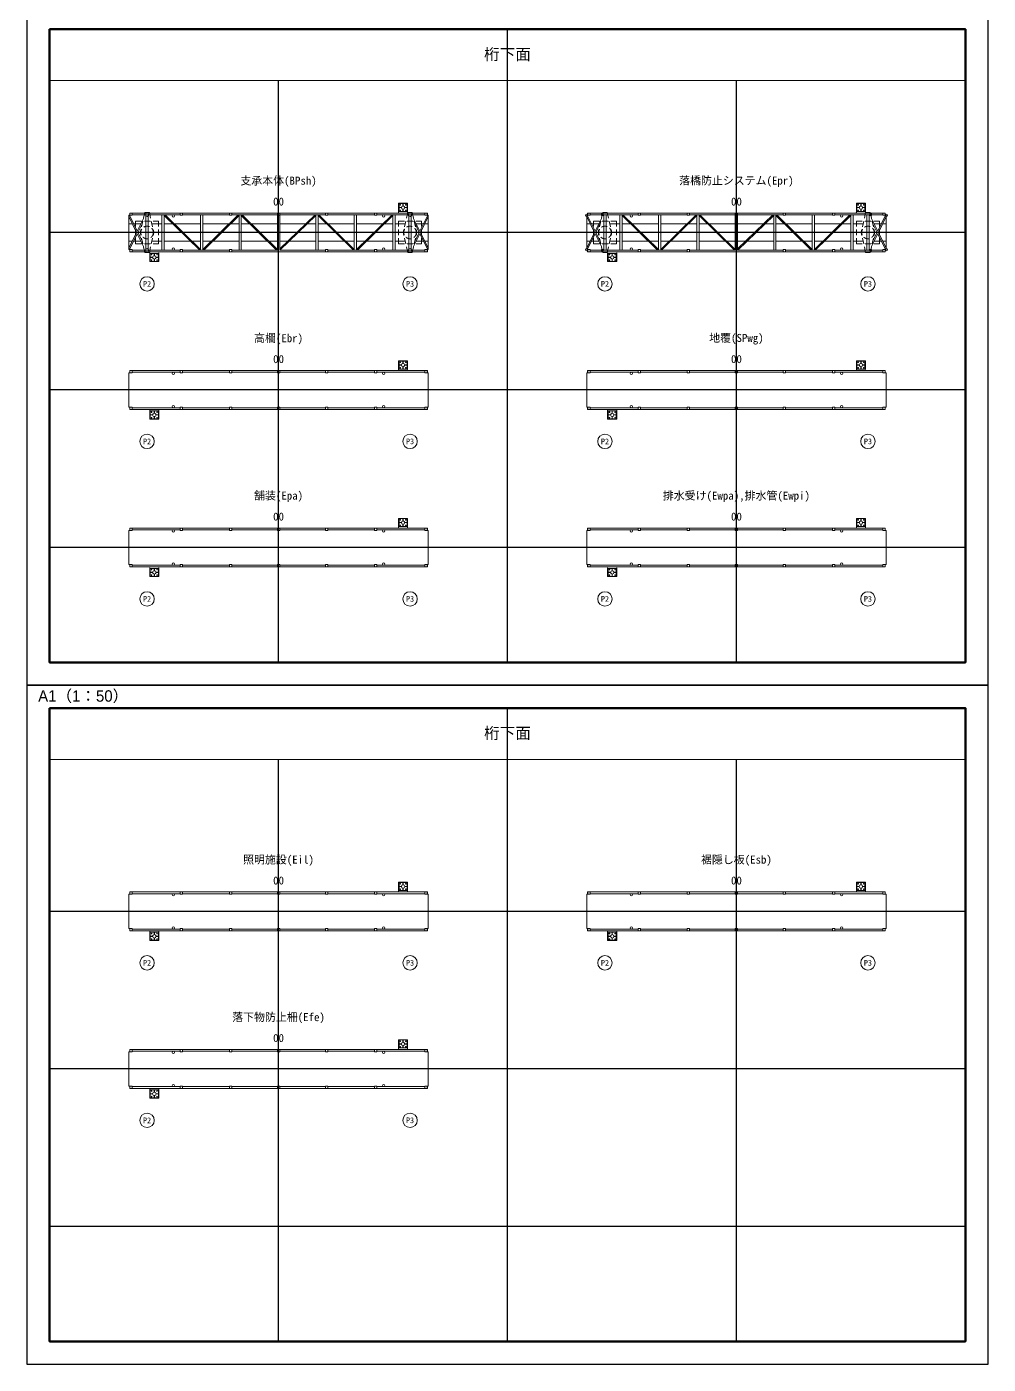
# Model space of a CAD drawing. Header units: millimetres. Extents: x 1420435 to 1630685, y -90750 to 107450.
# Drawn here: x 1504535 to 1546585, y 18350 to 76858 of the extents above; entities that cross this region are included whole.
import ezdxf
from ezdxf.enums import TextEntityAlignment as Align

# ---------------------------------------------------------------- set-up
doc = ezdxf.new("R2010")
doc.units = ezdxf.units.MM
doc.linetypes.add('DASHED', pattern=[19.05, 12.7, -6.35])
doc.layers.get('Defpoints').update_dxf_attribs({"color": 4})
for name, color, linetype, lineweight in [('D-MTR-FRAM', 7, 'Continuous', 13), ('D-STR', 1, 'Continuous', 13), ('D-STR-HTXT', 7, 'Continuous', 13), ('D-STR-TXT', 7, 'Continuous', 13), ('D-TTL', 2, 'Continuous', 140)]:
    doc.layers.add(name, color=color, linetype=linetype, lineweight=lineweight)
doc.styles.add('MS ゴシック', font='MS Gothic.ttf')
doc.styles.add('MSゴシック', font='MS Gothic.ttf')

msp = doc.modelspace()

# ---------------------------------------------------------------- linework, layer by layer
at = {"layer": 'D-MTR-FRAM'}
for points in [[(1505535, 74508), (1505535, 49050), (1545585, 49050), (1545585, 74508)], [(1505535, 44808), (1505535, 19350), (1545585, 19350), (1545585, 44808)]]:
    msp.add_lwpolyline(points, close=True, dxfattribs=at)
at = {"layer": 'D-STR', "color": 0}
for p, q in [((1521193, 69134), (1520793, 69134)), ((1520793, 69134), (1520793, 68780)), ((1520989, 69024), (1520989, 69114)), ((1520998, 69024), (1520998, 69114)), ((1521193, 69134), (1521193, 68780)), ((1541218, 69134), (1540818, 69134)), ((1540818, 69134), (1540818, 68780)), ((1541014, 69024), (1541014, 69114)), ((1541023, 69024), (1541023, 69114)), ((1541218, 69134), (1541218, 68780)), ((1508998, 68609), (1508998, 67109)), ((1509038, 68609), (1508998, 68609)), ((1508998, 68552), (1509339, 67859)), ((1509026, 68609), (1509367, 67916)), ((1522058, 68709), (1509038, 68709)), ((1509038, 68609), (1509038, 68709)), ((1511248, 68634), (1509148, 68634)), ((1509640, 68470), (1509367, 67916)), ((1509698, 68729), (1509898, 68729)), ((1509698, 68729), (1509698, 68729)), ((1509748, 67084), (1509748, 68634)), ((1509848, 67084), (1509848, 68634)), ((1510448, 68629), (1510448, 68244)), ((1511248, 68634), (1510498, 68634)), ((1510548, 68629), (1510548, 68244)), ((1512102, 67084), (1510548, 68599)), ((1512138, 67119), (1510584, 68634)), ((1513398, 68634), (1511348, 68634)), ((1512138, 68629), (1512138, 68244)), ((1513782, 68634), (1512238, 67119)), ((1512238, 68629), (1512238, 68244)), ((1513818, 68599), (1512274, 67084)), ((1515498, 68634), (1513498, 68634)), ((1513818, 68629), (1513818, 68244)), ((1513918, 68629), (1513918, 68244)), ((1515462, 67084), (1513918, 68599)), ((1515498, 67119), (1513954, 68634)), ((1515498, 68629), (1515498, 68244)), ((1517598, 68634), (1515598, 68634)), ((1517142, 68634), (1515598, 67144)), ((1515598, 68629), (1515598, 68244)), ((1517178, 68599), (1515608, 67084)), ((1517178, 68629), (1517178, 68244)), ((1517278, 68629), (1517278, 68244)), ((1518822, 67084), (1517278, 68599)), ((1518858, 67119), (1517314, 68634)), ((1519748, 68634), (1517698, 68634)), ((1518858, 68629), (1518858, 68244)), ((1520512, 68634), (1518958, 67119)), ((1518958, 68629), (1518958, 68244)), ((1520548, 68599), (1518994, 67084)), ((1521948, 68634), (1519848, 68634)), ((1520598, 68634), (1519848, 68634)), ((1520548, 68629), (1520548, 68244)), ((1520648, 68629), (1520648, 68244)), ((1520776, 68729), (1520776, 68729)), ((1520776, 68729), (1520776, 68729)), ((1520919, 68954), (1520828, 68954)), ((1520919, 68945), (1520828, 68945)), ((1520989, 68874), (1520989, 68784)), ((1520998, 68874), (1520998, 68784)), ((1521068, 68954), (1521158, 68954)), ((1521068, 68945), (1521158, 68945)), ((1521398, 68729), (1521198, 68729)), ((1521198, 68729), (1521198, 68729)), ((1521248, 67084), (1521248, 68634)), ((1521348, 67084), (1521348, 68634)), ((1521398, 68729), (1521398, 68729)), ((1521729, 67916), (1521456, 68471)), ((1522070, 68609), (1521729, 67916)), ((1521757, 67859), (1522098, 68553)), ((1522058, 68709), (1522058, 68609)), ((1522058, 68609), (1522098, 68609)), ((1522098, 68609), (1522098, 67109)), ((1529023, 68609), (1529023, 67109)), ((1529063, 68609), (1529023, 68609)), ((1529023, 68552), (1529364, 67859)), ((1529051, 68609), (1529392, 67916)), ((1542083, 68709), (1529063, 68709)), ((1529063, 68609), (1529063, 68709)), ((1531273, 68634), (1529173, 68634)), ((1529665, 68470), (1529392, 67916)), ((1529723, 68729), (1529923, 68729)), ((1529723, 68729), (1529723, 68729)), ((1529773, 67084), (1529773, 68634)), ((1529873, 67084), (1529873, 68634)), ((1530473, 68629), (1530473, 68244)), ((1531273, 68634), (1530523, 68634)), ((1530573, 68629), (1530573, 68244)), ((1532127, 67084), (1530573, 68599)), ((1532163, 67119), (1530609, 68634)), ((1533423, 68634), (1531373, 68634)), ((1532163, 68629), (1532163, 68244)), ((1533807, 68634), (1532263, 67119)), ((1532263, 68629), (1532263, 68244)), ((1533843, 68599), (1532299, 67084)), ((1535523, 68634), (1533523, 68634)), ((1533843, 68629), (1533843, 68244)), ((1533943, 68629), (1533943, 68244)), ((1535487, 67084), (1533943, 68599)), ((1535523, 67119), (1533979, 68634)), ((1535523, 68629), (1535523, 68244)), ((1537623, 68634), (1535623, 68634)), ((1537167, 68634), (1535623, 67144)), ((1535623, 68629), (1535623, 68244)), ((1537203, 68599), (1535633, 67084)), ((1537203, 68629), (1537203, 68244)), ((1537303, 68629), (1537303, 68244)), ((1538847, 67084), (1537303, 68599)), ((1538883, 67119), (1537339, 68634)), ((1539773, 68634), (1537723, 68634)), ((1538883, 68629), (1538883, 68244)), ((1540537, 68634), (1538983, 67119)), ((1538983, 68629), (1538983, 68244)), ((1540573, 68599), (1539019, 67084)), ((1541973, 68634), (1539873, 68634)), ((1540623, 68634), (1539873, 68634)), ((1540573, 68629), (1540573, 68244)), ((1540673, 68629), (1540673, 68244)), ((1540801, 68729), (1540801, 68729)), ((1540801, 68729), (1540801, 68729)), ((1540944, 68954), (1540853, 68954)), ((1540944, 68945), (1540853, 68945)), ((1541014, 68874), (1541014, 68784)), ((1541023, 68874), (1541023, 68784)), ((1541093, 68954), (1541183, 68954)), ((1541093, 68945), (1541183, 68945)), ((1541423, 68729), (1541223, 68729)), ((1541223, 68729), (1541223, 68729)), ((1541273, 67084), (1541273, 68634)), ((1541373, 67084), (1541373, 68634)), ((1541423, 68729), (1541423, 68729)), ((1541754, 67916), (1541481, 68471)), ((1542095, 68609), (1541754, 67916)), ((1541782, 67859), (1542123, 68553)), ((1542083, 68709), (1542083, 68609)), ((1542083, 68609), (1542123, 68609)), ((1542123, 68609), (1542123, 67109)), ((1508998, 68244), (1509150, 68244)), ((1509206, 68244), (1509528, 68244)), ((1509395, 67860), (1509592, 68261)), ((1510448, 68244), (1510007, 68244)), ((1510448, 68244), (1510448, 67859)), ((1510548, 68244), (1510548, 67859)), ((1510548, 68244), (1510912, 68244)), ((1510984, 68244), (1512138, 68244)), ((1512138, 68244), (1512138, 67859)), ((1512238, 68244), (1512238, 67859)), ((1512238, 68244), (1513385, 68244)), ((1513456, 68244), (1513818, 68244)), ((1513818, 68244), (1513818, 67859)), ((1513918, 68244), (1513918, 67859)), ((1513918, 68244), (1514280, 68244)), ((1514351, 68244), (1515498, 68244)), ((1515498, 68244), (1515498, 67859)), ((1515598, 68244), (1515598, 67859)), ((1515598, 68244), (1516738, 68244)), ((1516810, 68244), (1517178, 68244)), ((1517178, 68244), (1517178, 67859)), ((1517278, 68244), (1517278, 67859)), ((1517278, 68244), (1517640, 68244)), ((1517711, 68244), (1518858, 68244)), ((1518858, 68244), (1518858, 67859)), ((1518958, 68244), (1518958, 67859)), ((1518958, 68244), (1520112, 68244)), ((1520184, 68244), (1520548, 68244)), ((1520548, 68244), (1520548, 67859)), ((1520648, 68244), (1520648, 67859)), ((1520648, 68244), (1521089, 68244)), ((1521701, 67859), (1521504, 68260)), ((1521568, 68244), (1521891, 68244)), ((1521946, 68244), (1522098, 68244)), ((1529023, 68244), (1529175, 68244)), ((1529231, 68244), (1529553, 68244)), ((1529420, 67860), (1529617, 68261)), ((1530473, 68244), (1530032, 68244)), ((1530473, 68244), (1530473, 67859)), ((1530573, 68244), (1530573, 67859)), ((1530573, 68244), (1530937, 68244)), ((1531009, 68244), (1532163, 68244)), ((1532163, 68244), (1532163, 67859)), ((1532263, 68244), (1532263, 67859)), ((1532263, 68244), (1533410, 68244)), ((1533481, 68244), (1533843, 68244)), ((1533843, 68244), (1533843, 67859)), ((1533943, 68244), (1533943, 67859)), ((1533943, 68244), (1534305, 68244)), ((1534376, 68244), (1535523, 68244)), ((1535523, 68244), (1535523, 67859)), ((1535623, 68244), (1535623, 67859)), ((1535623, 68244), (1536763, 68244)), ((1536835, 68244), (1537203, 68244)), ((1537203, 68244), (1537203, 67859)), ((1537303, 68244), (1537303, 67859)), ((1537303, 68244), (1537665, 68244)), ((1537736, 68244), (1538883, 68244)), ((1538883, 68244), (1538883, 67859)), ((1538983, 68244), (1538983, 67859)), ((1538983, 68244), (1540137, 68244)), ((1540209, 68244), (1540573, 68244)), ((1540573, 68244), (1540573, 67859)), ((1540673, 68244), (1540673, 67859)), ((1540673, 68244), (1541114, 68244)), ((1541726, 67859), (1541529, 68260)), ((1541593, 68244), (1541916, 68244)), ((1541971, 68244), (1542123, 68244)), ((1509339, 67859), (1508998, 67166)), ((1508998, 67859), (1509339, 67859)), ((1508998, 67474), (1509150, 67474)), ((1509026, 67109), (1509367, 67802)), ((1509206, 67474), (1509528, 67474)), ((1509367, 67802), (1509640, 67248)), ((1509373, 67847), (1509373, 67847)), ((1509395, 67860), (1509592, 67459)), ((1509395, 67859), (1509508, 67859)), ((1510448, 67474), (1510007, 67474)), ((1510088, 67859), (1510448, 67859)), ((1510448, 67859), (1510448, 67474)), ((1510448, 67474), (1510448, 67089)), ((1510548, 67859), (1510548, 67474)), ((1510548, 67859), (1511307, 67859)), ((1510548, 67474), (1510548, 67089)), ((1510548, 67474), (1511702, 67474)), ((1511379, 67859), (1512138, 67859)), ((1511774, 67474), (1512138, 67474)), ((1512138, 67859), (1512138, 67474)), ((1512138, 67474), (1512138, 67089)), ((1512238, 67859), (1512238, 67474)), ((1512238, 67859), (1512992, 67859)), ((1512238, 67474), (1512238, 67089)), ((1512238, 67474), (1512600, 67474)), ((1512671, 67474), (1513818, 67474)), ((1513064, 67859), (1513818, 67859)), ((1513818, 67859), (1513818, 67474)), ((1513818, 67474), (1513818, 67089)), ((1513918, 67859), (1513918, 67474)), ((1513918, 67859), (1514672, 67859)), ((1513918, 67109), (1513918, 67609)), ((1513918, 67474), (1513918, 67089)), ((1513918, 67474), (1515065, 67474)), ((1514744, 67859), (1515498, 67859)), ((1515136, 67474), (1515498, 67474)), ((1515498, 67859), (1515498, 67474)), ((1515498, 67474), (1515498, 67089)), ((1515598, 67859), (1515598, 67474)), ((1515598, 67859), (1516339, 67859)), ((1515598, 67474), (1515940, 67474)), ((1515598, 67474), (1515598, 67089)), ((1516012, 67474), (1517178, 67474)), ((1516411, 67859), (1517178, 67859)), ((1517178, 67859), (1517178, 67474)), ((1517178, 67474), (1517178, 67089)), ((1517278, 67859), (1517278, 67474)), ((1517278, 67859), (1518032, 67859)), ((1517278, 67474), (1517278, 67089)), ((1517278, 67474), (1518425, 67474)), ((1518104, 67859), (1518858, 67859)), ((1518496, 67474), (1518858, 67474)), ((1518858, 67859), (1518858, 67474)), ((1518858, 67474), (1518858, 67089)), ((1518958, 67859), (1518958, 67474)), ((1518958, 67859), (1519717, 67859)), ((1518958, 67474), (1518958, 67089)), ((1518958, 67474), (1519322, 67474)), ((1519394, 67474), (1520548, 67474)), ((1519789, 67859), (1520548, 67859)), ((1520548, 67859), (1520548, 67474)), ((1520548, 67474), (1520548, 67089)), ((1520648, 67859), (1520648, 67474)), ((1520648, 67859), (1521008, 67859)), ((1520648, 67474), (1520648, 67089)), ((1520648, 67474), (1521089, 67474)), ((1521456, 67248), (1521729, 67802)), ((1521701, 67859), (1521504, 67457)), ((1521568, 67474), (1521891, 67474)), ((1521588, 67859), (1521701, 67859)), ((1522070, 67109), (1521729, 67802)), ((1522098, 67166), (1521757, 67859)), ((1521757, 67859), (1522098, 67859)), ((1521946, 67474), (1522098, 67474)), ((1529364, 67859), (1529023, 67166)), ((1529023, 67859), (1529364, 67859)), ((1529023, 67474), (1529175, 67474)), ((1529051, 67109), (1529392, 67802)), ((1529231, 67474), (1529553, 67474)), ((1529392, 67802), (1529665, 67248)), ((1529398, 67847), (1529398, 67847)), ((1529420, 67860), (1529617, 67459)), ((1529420, 67859), (1529533, 67859)), ((1530473, 67474), (1530032, 67474)), ((1530113, 67859), (1530473, 67859)), ((1530473, 67859), (1530473, 67474)), ((1530473, 67474), (1530473, 67089)), ((1530573, 67859), (1530573, 67474)), ((1530573, 67859), (1531332, 67859)), ((1530573, 67474), (1530573, 67089)), ((1530573, 67474), (1531727, 67474)), ((1531404, 67859), (1532163, 67859)), ((1531799, 67474), (1532163, 67474)), ((1532163, 67859), (1532163, 67474)), ((1532163, 67474), (1532163, 67089)), ((1532263, 67859), (1532263, 67474)), ((1532263, 67859), (1533017, 67859)), ((1532263, 67474), (1532263, 67089)), ((1532263, 67474), (1532625, 67474)), ((1532696, 67474), (1533843, 67474)), ((1533089, 67859), (1533843, 67859)), ((1533843, 67859), (1533843, 67474)), ((1533843, 67474), (1533843, 67089)), ((1533943, 67859), (1533943, 67474)), ((1533943, 67859), (1534697, 67859)), ((1533943, 67109), (1533943, 67609)), ((1533943, 67474), (1533943, 67089)), ((1533943, 67474), (1535090, 67474)), ((1534769, 67859), (1535523, 67859)), ((1535161, 67474), (1535523, 67474)), ((1535523, 67859), (1535523, 67474)), ((1535523, 67474), (1535523, 67089)), ((1535623, 67859), (1535623, 67474)), ((1535623, 67859), (1536364, 67859)), ((1535623, 67474), (1535965, 67474)), ((1535623, 67474), (1535623, 67089)), ((1536037, 67474), (1537203, 67474)), ((1536436, 67859), (1537203, 67859)), ((1537203, 67859), (1537203, 67474)), ((1537203, 67474), (1537203, 67089)), ((1537303, 67859), (1537303, 67474)), ((1537303, 67859), (1538057, 67859)), ((1537303, 67474), (1537303, 67089)), ((1537303, 67474), (1538450, 67474)), ((1538129, 67859), (1538883, 67859)), ((1538521, 67474), (1538883, 67474)), ((1538883, 67859), (1538883, 67474)), ((1538883, 67474), (1538883, 67089)), ((1538983, 67859), (1538983, 67474)), ((1538983, 67859), (1539742, 67859)), ((1538983, 67474), (1538983, 67089)), ((1538983, 67474), (1539347, 67474)), ((1539419, 67474), (1540573, 67474)), ((1539814, 67859), (1540573, 67859)), ((1540573, 67859), (1540573, 67474)), ((1540573, 67474), (1540573, 67089)), ((1540673, 67859), (1540673, 67474)), ((1540673, 67859), (1541033, 67859)), ((1540673, 67474), (1540673, 67089)), ((1540673, 67474), (1541114, 67474)), ((1541481, 67248), (1541754, 67802)), ((1541726, 67859), (1541529, 67457)), ((1541593, 67474), (1541916, 67474)), ((1541613, 67859), (1541726, 67859)), ((1542095, 67109), (1541754, 67802)), ((1542123, 67166), (1541782, 67859)), ((1541782, 67859), (1542123, 67859)), ((1541971, 67474), (1542123, 67474)), ((1509038, 67109), (1508998, 67109)), ((1509038, 67009), (1509038, 67109)), ((1522058, 67009), (1509038, 67009)), ((1511248, 67084), (1509148, 67084)), ((1509698, 66989), (1509898, 66989)), ((1509698, 66989), (1509698, 66989)), ((1509898, 66989), (1509898, 66989)), ((1509915, 66584), (1509915, 66939)), ((1510040, 66774), (1509950, 66774)), ((1510040, 66765), (1509950, 66765)), ((1510110, 66844), (1510110, 66934)), ((1510119, 66844), (1510119, 66934)), ((1510190, 66774), (1510280, 66774)), ((1510190, 66765), (1510280, 66765)), ((1510315, 66584), (1510315, 66939)), ((1513398, 67084), (1511348, 67084)), ((1515498, 67084), (1513498, 67084)), ((1517598, 67084), (1515598, 67084)), ((1519748, 67084), (1517698, 67084)), ((1521948, 67084), (1519848, 67084)), ((1521398, 66989), (1521198, 66989)), ((1521198, 66989), (1521198, 66989)), ((1521398, 66989), (1521398, 66989)), ((1522058, 67109), (1522058, 67009)), ((1522058, 67109), (1522098, 67109)), ((1529063, 67109), (1529023, 67109)), ((1529063, 67009), (1529063, 67109)), ((1542083, 67009), (1529063, 67009)), ((1531273, 67084), (1529173, 67084)), ((1529723, 66989), (1529923, 66989)), ((1529723, 66989), (1529723, 66989)), ((1529923, 66989), (1529923, 66989)), ((1529940, 66584), (1529940, 66939)), ((1530065, 66774), (1529975, 66774)), ((1530065, 66765), (1529975, 66765)), ((1530135, 66844), (1530135, 66934)), ((1530144, 66844), (1530144, 66934)), ((1530215, 66774), (1530305, 66774)), ((1530215, 66765), (1530305, 66765)), ((1530340, 66584), (1530340, 66939)), ((1533423, 67084), (1531373, 67084)), ((1535523, 67084), (1533523, 67084)), ((1537623, 67084), (1535623, 67084)), ((1539773, 67084), (1537723, 67084)), ((1541973, 67084), (1539873, 67084)), ((1541423, 66989), (1541223, 66989)), ((1541223, 66989), (1541223, 66989)), ((1541423, 66989), (1541423, 66989)), ((1542083, 67109), (1542083, 67009)), ((1542083, 67109), (1542123, 67109)), ((1510315, 66584), (1509915, 66584)), ((1510110, 66694), (1510110, 66604)), ((1510119, 66694), (1510119, 66604)), ((1530340, 66584), (1529940, 66584)), ((1530135, 66694), (1530135, 66604)), ((1530144, 66694), (1530144, 66604)), ((1521193, 62244), (1520793, 62244)), ((1520793, 62244), (1520793, 61890)), ((1520919, 62064), (1520828, 62064)), ((1520919, 62055), (1520828, 62055)), ((1520989, 62134), (1520989, 62224)), ((1520998, 62134), (1520998, 62224)), ((1521068, 62064), (1521158, 62064)), ((1521068, 62055), (1521158, 62055)), ((1521193, 62244), (1521193, 61890)), ((1541218, 62244), (1540818, 62244)), ((1540818, 62244), (1540818, 61890)), ((1540944, 62064), (1540853, 62064)), ((1540944, 62055), (1540853, 62055)), ((1541014, 62134), (1541014, 62224)), ((1541023, 62134), (1541023, 62224)), ((1541093, 62064), (1541183, 62064)), ((1541093, 62055), (1541183, 62055)), ((1541218, 62244), (1541218, 61890)), ((1508998, 61719), (1508998, 60219)), ((1520989, 61984), (1520989, 61894)), ((1520998, 61984), (1520998, 61894)), ((1522058, 61819), (1522058, 61719)), ((1522058, 61719), (1522098, 61719)), ((1522098, 61719), (1522098, 60219)), ((1529023, 61719), (1529023, 60219)), ((1529063, 61719), (1529023, 61719)), ((1542083, 61819), (1529063, 61819)), ((1529063, 61719), (1529063, 61819)), ((1541014, 61984), (1541014, 61894)), ((1541023, 61984), (1541023, 61894)), ((1542083, 61819), (1542083, 61719)), ((1542083, 61719), (1542123, 61719)), ((1542123, 61719), (1542123, 60219)), ((1509038, 60219), (1508998, 60219)), ((1509038, 60119), (1509038, 60219)), ((1509915, 59694), (1509915, 60049)), ((1510315, 59694), (1509915, 59694)), ((1510040, 59884), (1509950, 59884)), ((1510040, 59875), (1509950, 59875)), ((1510110, 59954), (1510110, 60044)), ((1510110, 59804), (1510110, 59714)), ((1510119, 59954), (1510119, 60044)), ((1510119, 59804), (1510119, 59714)), ((1510190, 59884), (1510280, 59884)), ((1510190, 59875), (1510280, 59875)), ((1510315, 59694), (1510315, 60049)), ((1522058, 60219), (1522058, 60119)), ((1522058, 60219), (1522098, 60219)), ((1529063, 60219), (1529023, 60219)), ((1529063, 60119), (1529063, 60219)), ((1542083, 60119), (1529063, 60119)), ((1529940, 59694), (1529940, 60049)), ((1530340, 59694), (1529940, 59694)), ((1530065, 59884), (1529975, 59884)), ((1530065, 59875), (1529975, 59875)), ((1530135, 59954), (1530135, 60044)), ((1530135, 59804), (1530135, 59714)), ((1530144, 59954), (1530144, 60044)), ((1530144, 59804), (1530144, 59714)), ((1530215, 59884), (1530305, 59884)), ((1530215, 59875), (1530305, 59875)), ((1530340, 59694), (1530340, 60049)), ((1542083, 60219), (1542083, 60119)), ((1542083, 60219), (1542123, 60219)), ((1521193, 55354), (1520793, 55354)), ((1520793, 55354), (1520793, 55000)), ((1520919, 55174), (1520828, 55174)), ((1520919, 55165), (1520828, 55165)), ((1520989, 55244), (1520989, 55334)), ((1520989, 55094), (1520989, 55004)), ((1520998, 55244), (1520998, 55334)), ((1520998, 55094), (1520998, 55004)), ((1521068, 55174), (1521158, 55174)), ((1521068, 55165), (1521158, 55165)), ((1521193, 55354), (1521193, 55000)), ((1541218, 55354), (1540818, 55354)), ((1540818, 55354), (1540818, 55000)), ((1540944, 55174), (1540853, 55174)), ((1540944, 55165), (1540853, 55165)), ((1541014, 55244), (1541014, 55334)), ((1541014, 55094), (1541014, 55004)), ((1541023, 55244), (1541023, 55334)), ((1541023, 55094), (1541023, 55004)), ((1541093, 55174), (1541183, 55174)), ((1541093, 55165), (1541183, 55165)), ((1541218, 55354), (1541218, 55000)), ((1509038, 54829), (1508998, 54829)), ((1522058, 54929), (1509038, 54929)), ((1509038, 54829), (1509038, 54929)), ((1522058, 54929), (1522058, 54829)), ((1522058, 54829), (1522098, 54829)), ((1529023, 54829), (1529023, 53329)), ((1529063, 54829), (1529023, 54829)), ((1542083, 54929), (1529063, 54929)), ((1529063, 54829), (1529063, 54929)), ((1531273, 54854), (1529173, 54854)), ((1533423, 54854), (1531373, 54854)), ((1535523, 54854), (1533523, 54854)), ((1537623, 54854), (1535623, 54854)), ((1539773, 54854), (1537723, 54854)), ((1541973, 54854), (1539873, 54854)), ((1542083, 54929), (1542083, 54829)), ((1542083, 54829), (1542123, 54829)), ((1542123, 54829), (1542123, 53329)), ((1509038, 53329), (1508998, 53329)), ((1509038, 53229), (1509038, 53329)), ((1522058, 53329), (1522058, 53229)), ((1522058, 53329), (1522098, 53329)), ((1529063, 53329), (1529023, 53329)), ((1529063, 53229), (1529063, 53329)), ((1531273, 53304), (1529173, 53304)), ((1533423, 53304), (1531373, 53304)), ((1535523, 53304), (1533523, 53304)), ((1537623, 53304), (1535623, 53304)), ((1539773, 53304), (1537723, 53304)), ((1541973, 53304), (1539873, 53304)), ((1542083, 53329), (1542083, 53229)), ((1542083, 53329), (1542123, 53329)), ((1522058, 53229), (1509038, 53229)), ((1509915, 52804), (1509915, 53159)), ((1510315, 52804), (1509915, 52804)), ((1510040, 52994), (1509950, 52994)), ((1510040, 52985), (1509950, 52985)), ((1510110, 53064), (1510110, 53154)), ((1510110, 52914), (1510110, 52824)), ((1510119, 53064), (1510119, 53154)), ((1510119, 52914), (1510119, 52824)), ((1510190, 52994), (1510280, 52994)), ((1510190, 52985), (1510280, 52985)), ((1510315, 52804), (1510315, 53159)), ((1542083, 53229), (1529063, 53229)), ((1529940, 52804), (1529940, 53159)), ((1530340, 52804), (1529940, 52804)), ((1530065, 52994), (1529975, 52994)), ((1530065, 52985), (1529975, 52985)), ((1530135, 53064), (1530135, 53154)), ((1530135, 52914), (1530135, 52824)), ((1530144, 53064), (1530144, 53154)), ((1530144, 52914), (1530144, 52824)), ((1530215, 52994), (1530305, 52994)), ((1530215, 52985), (1530305, 52985)), ((1530340, 52804), (1530340, 53159)), ((1541218, 39434), (1540818, 39434)), ((1540818, 39434), (1540818, 39080)), ((1540944, 39254), (1540853, 39254)), ((1540944, 39245), (1540853, 39245)), ((1541014, 39324), (1541014, 39414)), ((1541023, 39324), (1541023, 39414)), ((1541093, 39254), (1541183, 39254)), ((1541093, 39245), (1541183, 39245)), ((1541218, 39434), (1541218, 39080)), ((1508998, 38909), (1508998, 37409)), ((1509038, 38909), (1508998, 38909)), ((1522058, 39009), (1509038, 39009)), ((1509038, 38909), (1509038, 39009)), ((1511248, 38934), (1509148, 38934)), ((1513398, 38934), (1511348, 38934)), ((1515498, 38934), (1513498, 38934)), ((1517598, 38934), (1515598, 38934)), ((1519748, 38934), (1517698, 38934)), ((1521948, 38934), (1519848, 38934)), ((1522058, 39009), (1522058, 38909)), ((1522058, 38909), (1522098, 38909)), ((1522098, 38909), (1522098, 37409)), ((1529023, 38909), (1529023, 37409)), ((1529063, 38909), (1529023, 38909)), ((1542083, 39009), (1529063, 39009)), ((1529063, 38909), (1529063, 39009)), ((1541014, 39174), (1541014, 39084)), ((1541023, 39174), (1541023, 39084)), ((1542083, 39009), (1542083, 38909)), ((1542083, 38909), (1542123, 38909)), ((1542123, 38909), (1542123, 37409)), ((1509038, 37409), (1508998, 37409)), ((1509038, 37309), (1509038, 37409)), ((1522058, 37309), (1509038, 37309)), ((1511248, 37384), (1509148, 37384)), ((1513398, 37384), (1511348, 37384)), ((1515498, 37384), (1513498, 37384)), ((1517598, 37384), (1515598, 37384)), ((1519748, 37384), (1517698, 37384)), ((1521948, 37384), (1519848, 37384)), ((1522058, 37409), (1522058, 37309)), ((1522058, 37409), (1522098, 37409)), ((1529063, 37409), (1529023, 37409)), ((1529063, 37309), (1529063, 37409)), ((1542083, 37309), (1529063, 37309)), ((1529940, 36884), (1529940, 37239)), ((1530340, 36884), (1529940, 36884)), ((1530065, 37074), (1529975, 37074)), ((1530065, 37065), (1529975, 37065)), ((1530135, 37144), (1530135, 37234)), ((1530135, 36994), (1530135, 36904)), ((1530144, 37144), (1530144, 37234)), ((1530144, 36994), (1530144, 36904)), ((1530215, 37074), (1530305, 37074)), ((1530215, 37065), (1530305, 37065)), ((1530340, 36884), (1530340, 37239)), ((1542083, 37409), (1542083, 37309)), ((1542083, 37409), (1542123, 37409)), ((1521193, 32544), (1520793, 32544)), ((1520793, 32544), (1520793, 32190)), ((1520919, 32364), (1520828, 32364)), ((1520919, 32355), (1520828, 32355)), ((1520989, 32434), (1520989, 32524)), ((1520989, 32284), (1520989, 32194)), ((1520998, 32434), (1520998, 32524)), ((1520998, 32284), (1520998, 32194)), ((1521068, 32364), (1521158, 32364)), ((1521068, 32355), (1521158, 32355)), ((1521193, 32544), (1521193, 32190)), ((1508998, 32019), (1508998, 30519)), ((1509038, 32019), (1508998, 32019)), ((1522058, 32119), (1509038, 32119)), ((1509038, 32019), (1509038, 32119)), ((1511248, 32044), (1509148, 32044)), ((1513398, 32044), (1511348, 32044)), ((1515498, 32044), (1513498, 32044)), ((1517598, 32044), (1515598, 32044)), ((1522058, 32119), (1522058, 32019)), ((1522058, 32019), (1522098, 32019)), ((1522098, 32019), (1522098, 30519)), ((1509038, 30519), (1508998, 30519)), ((1509038, 30419), (1509038, 30519)), ((1511248, 30494), (1509148, 30494)), ((1513398, 30494), (1511348, 30494)), ((1515498, 30494), (1513498, 30494)), ((1517598, 30494), (1515598, 30494)), ((1519748, 30494), (1517698, 30494)), ((1521948, 30494), (1519848, 30494)), ((1522058, 30519), (1522058, 30419)), ((1522058, 30519), (1522098, 30519)), ((1522058, 30419), (1509038, 30419)), ((1509915, 29994), (1509915, 30349)), ((1510315, 29994), (1509915, 29994)), ((1510040, 30184), (1509950, 30184)), ((1510040, 30175), (1509950, 30175)), ((1510110, 30254), (1510110, 30344)), ((1510110, 30104), (1510110, 30014)), ((1510119, 30254), (1510119, 30344)), ((1510119, 30104), (1510119, 30014)), ((1510190, 30184), (1510280, 30184)), ((1510190, 30175), (1510280, 30175)), ((1510315, 29994), (1510315, 30349))]:
    msp.add_line(p, q, dxfattribs=at)
at = {"layer": 'D-STR', "color": 0, "linetype": 'DASHED', "ltscale": 20}
for p, q in [((1509698, 68729), (1509522, 67947)), ((1509898, 68729), (1510074, 67947)), ((1521198, 68729), (1521022, 67947)), ((1521398, 68729), (1521574, 67947)), ((1529723, 68729), (1529547, 67947)), ((1529923, 68729), (1530099, 67947)), ((1541223, 68729), (1541047, 67947)), ((1541423, 68729), (1541599, 67947)), ((1509298, 67359), (1509298, 68359)), ((1509298, 68359), (1510298, 68359)), ((1510298, 67359), (1510298, 68359)), ((1520798, 67359), (1520798, 68359)), ((1520798, 68359), (1521798, 68359)), ((1521798, 67359), (1521798, 68359)), ((1529323, 67359), (1529323, 68359)), ((1529323, 68359), (1530323, 68359)), ((1530323, 67359), (1530323, 68359)), ((1540823, 67359), (1540823, 68359)), ((1540823, 68359), (1541823, 68359)), ((1541823, 67359), (1541823, 68359)), ((1509298, 67359), (1510298, 67359)), ((1509698, 66989), (1509522, 67771)), ((1509898, 66989), (1510074, 67771)), ((1520798, 67359), (1521798, 67359)), ((1521198, 66989), (1521022, 67771)), ((1521398, 66989), (1521574, 67771)), ((1529323, 67359), (1530323, 67359)), ((1529723, 66989), (1529547, 67771)), ((1529923, 66989), (1530099, 67771)), ((1540823, 67359), (1541823, 67359)), ((1541223, 66989), (1541047, 67771)), ((1541423, 66989), (1541599, 67771))]:
    msp.add_line(p, q, dxfattribs=at)
at = {"layer": 'D-STR', "color": 0, "linetype": 'DASHED'}
for p, q in [((1520793, 68709), (1520793, 68780)), ((1521193, 68709), (1520793, 68709)), ((1521193, 68780), (1521193, 68709)), ((1540818, 68709), (1540818, 68780)), ((1541218, 68709), (1540818, 68709)), ((1541218, 68780), (1541218, 68709)), ((1510315, 67009), (1509915, 67009)), ((1509915, 67009), (1509915, 66939)), ((1510315, 66939), (1510315, 67009)), ((1530340, 67009), (1529940, 67009)), ((1529940, 67009), (1529940, 66939)), ((1530340, 66939), (1530340, 67009)), ((1520793, 61819), (1520793, 61890)), ((1521193, 61819), (1520793, 61819)), ((1521193, 61890), (1521193, 61819)), ((1540818, 61819), (1540818, 61890)), ((1541218, 61819), (1540818, 61819)), ((1541218, 61890), (1541218, 61819)), ((1510315, 60119), (1509915, 60119)), ((1509915, 60119), (1509915, 60049)), ((1510315, 60049), (1510315, 60119)), ((1530340, 60119), (1529940, 60119)), ((1529940, 60119), (1529940, 60049)), ((1530340, 60049), (1530340, 60119)), ((1520793, 54929), (1520793, 55000)), ((1521193, 55000), (1521193, 54929)), ((1540818, 54929), (1540818, 55000)), ((1541218, 55000), (1541218, 54929)), ((1521193, 54929), (1520793, 54929)), ((1541218, 54929), (1540818, 54929)), ((1510315, 53229), (1509915, 53229)), ((1509915, 53229), (1509915, 53159)), ((1510315, 53159), (1510315, 53229)), ((1530340, 53229), (1529940, 53229)), ((1529940, 53229), (1529940, 53159)), ((1530340, 53159), (1530340, 53229)), ((1540818, 39009), (1540818, 39080)), ((1541218, 39009), (1540818, 39009)), ((1541218, 39080), (1541218, 39009)), ((1530340, 37309), (1529940, 37309)), ((1529940, 37309), (1529940, 37239)), ((1530340, 37239), (1530340, 37309)), ((1520793, 32119), (1520793, 32190)), ((1521193, 32190), (1521193, 32119)), ((1521193, 32119), (1520793, 32119)), ((1510315, 30419), (1509915, 30419)), ((1509915, 30419), (1509915, 30349)), ((1510315, 30349), (1510315, 30419))]:
    msp.add_line(p, q, dxfattribs=at)
at = {"layer": 'D-STR', "color": 1}
for p, q in [((1509038, 61719), (1508998, 61719)), ((1522058, 61819), (1509038, 61819)), ((1509038, 61719), (1509038, 61819)), ((1511248, 61744), (1509148, 61744)), ((1513398, 61744), (1511348, 61744)), ((1515498, 61744), (1513498, 61744)), ((1517598, 61744), (1515598, 61744)), ((1519748, 61744), (1517698, 61744)), ((1521948, 61744), (1519848, 61744)), ((1522058, 60119), (1509038, 60119)), ((1511248, 60194), (1509148, 60194)), ((1513398, 60194), (1511348, 60194)), ((1515498, 60194), (1513498, 60194)), ((1517598, 60194), (1515598, 60194)), ((1519748, 60194), (1517698, 60194)), ((1521948, 60194), (1519848, 60194))]:
    msp.add_line(p, q, dxfattribs=at)
at = {"layer": 'D-STR'}
for p, q in [((1531273, 61744), (1529173, 61744)), ((1533423, 61744), (1531373, 61744)), ((1535523, 61744), (1533523, 61744)), ((1537623, 61744), (1535623, 61744)), ((1539773, 61744), (1537723, 61744)), ((1541973, 61744), (1539873, 61744)), ((1531273, 60194), (1529173, 60194)), ((1533423, 60194), (1531373, 60194)), ((1535523, 60194), (1533523, 60194)), ((1537623, 60194), (1535623, 60194)), ((1539773, 60194), (1537723, 60194)), ((1541973, 60194), (1539873, 60194)), ((1508998, 54829), (1508998, 53329)), ((1511248, 54854), (1509148, 54854)), ((1513398, 54854), (1511348, 54854)), ((1515498, 54854), (1513498, 54854)), ((1517598, 54854), (1515598, 54854)), ((1519748, 54854), (1517698, 54854)), ((1521948, 54854), (1519848, 54854)), ((1522098, 54829), (1522098, 53329)), ((1511248, 53304), (1509148, 53304)), ((1513398, 53304), (1511348, 53304)), ((1515498, 53304), (1513498, 53304)), ((1517598, 53304), (1515598, 53304)), ((1519748, 53304), (1517698, 53304)), ((1521948, 53304), (1519848, 53304)), ((1521193, 39434), (1520793, 39434)), ((1520793, 39434), (1520793, 39080)), ((1520919, 39254), (1520828, 39254)), ((1520919, 39245), (1520828, 39245)), ((1520989, 39324), (1520989, 39414)), ((1520998, 39324), (1520998, 39414)), ((1521068, 39254), (1521158, 39254)), ((1521068, 39245), (1521158, 39245)), ((1521193, 39434), (1521193, 39080)), ((1520989, 39174), (1520989, 39084)), ((1520998, 39174), (1520998, 39084)), ((1531273, 38934), (1529173, 38934)), ((1533423, 38934), (1531373, 38934)), ((1535523, 38934), (1533523, 38934)), ((1537623, 38934), (1535623, 38934)), ((1539773, 38934), (1537723, 38934)), ((1541973, 38934), (1539873, 38934)), ((1509915, 36884), (1509915, 37239)), ((1510315, 36884), (1509915, 36884)), ((1510040, 37074), (1509950, 37074)), ((1510040, 37065), (1509950, 37065)), ((1510110, 37144), (1510110, 37234)), ((1510110, 36994), (1510110, 36904)), ((1510119, 37144), (1510119, 37234)), ((1510119, 36994), (1510119, 36904)), ((1510190, 37074), (1510280, 37074)), ((1510190, 37065), (1510280, 37065)), ((1510315, 36884), (1510315, 37239)), ((1531273, 37384), (1529173, 37384)), ((1533423, 37384), (1531373, 37384)), ((1535523, 37384), (1533523, 37384)), ((1537623, 37384), (1535623, 37384)), ((1539773, 37384), (1537723, 37384)), ((1541973, 37384), (1539873, 37384)), ((1519748, 32044), (1517698, 32044)), ((1521948, 32044), (1519848, 32044))]:
    msp.add_line(p, q, dxfattribs=at)
at = {"layer": 'D-STR', "linetype": 'DASHED'}
for p, q in [((1520793, 39009), (1520793, 39080)), ((1521193, 39009), (1520793, 39009)), ((1521193, 39080), (1521193, 39009)), ((1510315, 37309), (1509915, 37309)), ((1509915, 37309), (1509915, 37239)), ((1510315, 37239), (1510315, 37309))]:
    msp.add_line(p, q, dxfattribs=at)
at = {"layer": 'D-STR', "color": 0}
for points in [[(1521168, 69124), (1520818, 69124), (1520818, 68774), (1521168, 68774)], [(1541193, 69124), (1540843, 69124), (1540843, 68774), (1541193, 68774)], [(1509148, 68609), (1509048, 68609), (1509048, 68709), (1509148, 68709)], [(1511348, 68609), (1511248, 68609), (1511248, 68709), (1511348, 68709)], [(1513498, 68609), (1513398, 68609), (1513398, 68709), (1513498, 68709)], [(1515598, 68609), (1515498, 68609), (1515498, 68709), (1515598, 68709)], [(1517698, 68609), (1517598, 68609), (1517598, 68709), (1517698, 68709)], [(1519848, 68609), (1519748, 68609), (1519748, 68709), (1519848, 68709)], [(1522048, 68609), (1521948, 68609), (1521948, 68709), (1522048, 68709)], [(1529173, 68609), (1529073, 68609), (1529073, 68709), (1529173, 68709)], [(1531373, 68609), (1531273, 68609), (1531273, 68709), (1531373, 68709)], [(1533523, 68609), (1533423, 68609), (1533423, 68709), (1533523, 68709)], [(1535623, 68609), (1535523, 68609), (1535523, 68709), (1535623, 68709)], [(1537723, 68609), (1537623, 68609), (1537623, 68709), (1537723, 68709)], [(1539873, 68609), (1539773, 68609), (1539773, 68709), (1539873, 68709)], [(1542073, 68609), (1541973, 68609), (1541973, 68709), (1542073, 68709)], [(1509148, 67109), (1509048, 67109), (1509048, 67009), (1509148, 67009)], [(1510290, 66594), (1509940, 66594), (1509940, 66944), (1510290, 66944)], [(1511348, 67109), (1511248, 67109), (1511248, 67009), (1511348, 67009)], [(1513498, 67109), (1513398, 67109), (1513398, 67009), (1513498, 67009)], [(1517698, 67109), (1517598, 67109), (1517598, 67009), (1517698, 67009)], [(1519848, 67109), (1519748, 67109), (1519748, 67009), (1519848, 67009)], [(1522048, 67109), (1521948, 67109), (1521948, 67009), (1522048, 67009)], [(1529173, 67109), (1529073, 67109), (1529073, 67009), (1529173, 67009)], [(1530315, 66594), (1529965, 66594), (1529965, 66944), (1530315, 66944)], [(1531373, 67109), (1531273, 67109), (1531273, 67009), (1531373, 67009)], [(1533523, 67109), (1533423, 67109), (1533423, 67009), (1533523, 67009)], [(1537723, 67109), (1537623, 67109), (1537623, 67009), (1537723, 67009)], [(1539873, 67109), (1539773, 67109), (1539773, 67009), (1539873, 67009)], [(1542073, 67109), (1541973, 67109), (1541973, 67009), (1542073, 67009)], [(1521168, 62234), (1520818, 62234), (1520818, 61884), (1521168, 61884)], [(1541193, 62234), (1540843, 62234), (1540843, 61884), (1541193, 61884)], [(1529173, 61719), (1529073, 61719), (1529073, 61819), (1529173, 61819)], [(1531373, 61719), (1531273, 61719), (1531273, 61819), (1531373, 61819)], [(1533523, 61719), (1533423, 61719), (1533423, 61819), (1533523, 61819)], [(1535623, 61719), (1535523, 61719), (1535523, 61819), (1535623, 61819)], [(1537723, 61719), (1537623, 61719), (1537623, 61819), (1537723, 61819)], [(1539873, 61719), (1539773, 61719), (1539773, 61819), (1539873, 61819)], [(1542073, 61719), (1541973, 61719), (1541973, 61819), (1542073, 61819)], [(1510290, 59704), (1509940, 59704), (1509940, 60054), (1510290, 60054)], [(1529173, 60219), (1529073, 60219), (1529073, 60119), (1529173, 60119)], [(1530315, 59704), (1529965, 59704), (1529965, 60054), (1530315, 60054)], [(1531373, 60219), (1531273, 60219), (1531273, 60119), (1531373, 60119)], [(1533523, 60219), (1533423, 60219), (1533423, 60119), (1533523, 60119)], [(1535623, 60219), (1535523, 60219), (1535523, 60119), (1535623, 60119)], [(1537723, 60219), (1537623, 60219), (1537623, 60119), (1537723, 60119)], [(1539873, 60219), (1539773, 60219), (1539773, 60119), (1539873, 60119)], [(1542073, 60219), (1541973, 60219), (1541973, 60119), (1542073, 60119)], [(1521168, 55344), (1520818, 55344), (1520818, 54994), (1521168, 54994)], [(1541193, 55344), (1540843, 55344), (1540843, 54994), (1541193, 54994)], [(1509148, 54829), (1509048, 54829), (1509048, 54929), (1509148, 54929)], [(1511348, 54829), (1511248, 54829), (1511248, 54929), (1511348, 54929)], [(1513498, 54829), (1513398, 54829), (1513398, 54929), (1513498, 54929)], [(1515598, 54829), (1515498, 54829), (1515498, 54929), (1515598, 54929)], [(1517698, 54829), (1517598, 54829), (1517598, 54929), (1517698, 54929)], [(1519848, 54829), (1519748, 54829), (1519748, 54929), (1519848, 54929)], [(1522048, 54829), (1521948, 54829), (1521948, 54929), (1522048, 54929)], [(1529173, 54829), (1529073, 54829), (1529073, 54929), (1529173, 54929)], [(1531373, 54829), (1531273, 54829), (1531273, 54929), (1531373, 54929)], [(1533523, 54829), (1533423, 54829), (1533423, 54929), (1533523, 54929)], [(1535623, 54829), (1535523, 54829), (1535523, 54929), (1535623, 54929)], [(1537723, 54829), (1537623, 54829), (1537623, 54929), (1537723, 54929)], [(1539873, 54829), (1539773, 54829), (1539773, 54929), (1539873, 54929)], [(1542073, 54829), (1541973, 54829), (1541973, 54929), (1542073, 54929)], [(1509148, 53329), (1509048, 53329), (1509048, 53229), (1509148, 53229)], [(1511348, 53329), (1511248, 53329), (1511248, 53229), (1511348, 53229)], [(1513498, 53329), (1513398, 53329), (1513398, 53229), (1513498, 53229)], [(1515598, 53329), (1515498, 53329), (1515498, 53229), (1515598, 53229)], [(1517698, 53329), (1517598, 53329), (1517598, 53229), (1517698, 53229)], [(1519848, 53329), (1519748, 53329), (1519748, 53229), (1519848, 53229)], [(1522048, 53329), (1521948, 53329), (1521948, 53229), (1522048, 53229)], [(1529173, 53329), (1529073, 53329), (1529073, 53229), (1529173, 53229)], [(1531373, 53329), (1531273, 53329), (1531273, 53229), (1531373, 53229)], [(1533523, 53329), (1533423, 53329), (1533423, 53229), (1533523, 53229)], [(1535623, 53329), (1535523, 53329), (1535523, 53229), (1535623, 53229)], [(1537723, 53329), (1537623, 53329), (1537623, 53229), (1537723, 53229)], [(1539873, 53329), (1539773, 53329), (1539773, 53229), (1539873, 53229)], [(1542073, 53329), (1541973, 53329), (1541973, 53229), (1542073, 53229)], [(1510290, 52814), (1509940, 52814), (1509940, 53164), (1510290, 53164)], [(1530315, 52814), (1529965, 52814), (1529965, 53164), (1530315, 53164)], [(1541193, 39424), (1540843, 39424), (1540843, 39074), (1541193, 39074)], [(1509148, 38909), (1509048, 38909), (1509048, 39009), (1509148, 39009)], [(1511348, 38909), (1511248, 38909), (1511248, 39009), (1511348, 39009)], [(1513498, 38909), (1513398, 38909), (1513398, 39009), (1513498, 39009)], [(1515598, 38909), (1515498, 38909), (1515498, 39009), (1515598, 39009)], [(1517698, 38909), (1517598, 38909), (1517598, 39009), (1517698, 39009)], [(1519848, 38909), (1519748, 38909), (1519748, 39009), (1519848, 39009)], [(1522048, 38909), (1521948, 38909), (1521948, 39009), (1522048, 39009)], [(1529173, 38909), (1529073, 38909), (1529073, 39009), (1529173, 39009)], [(1531373, 38909), (1531273, 38909), (1531273, 39009), (1531373, 39009)], [(1533523, 38909), (1533423, 38909), (1533423, 39009), (1533523, 39009)], [(1535623, 38909), (1535523, 38909), (1535523, 39009), (1535623, 39009)], [(1537723, 38909), (1537623, 38909), (1537623, 39009), (1537723, 39009)], [(1539873, 38909), (1539773, 38909), (1539773, 39009), (1539873, 39009)], [(1542073, 38909), (1541973, 38909), (1541973, 39009), (1542073, 39009)], [(1509148, 37409), (1509048, 37409), (1509048, 37309), (1509148, 37309)], [(1511348, 37409), (1511248, 37409), (1511248, 37309), (1511348, 37309)], [(1513498, 37409), (1513398, 37409), (1513398, 37309), (1513498, 37309)], [(1515598, 37409), (1515498, 37409), (1515498, 37309), (1515598, 37309)], [(1517698, 37409), (1517598, 37409), (1517598, 37309), (1517698, 37309)], [(1519848, 37409), (1519748, 37409), (1519748, 37309), (1519848, 37309)], [(1522048, 37409), (1521948, 37409), (1521948, 37309), (1522048, 37309)], [(1529173, 37409), (1529073, 37409), (1529073, 37309), (1529173, 37309)], [(1530315, 36894), (1529965, 36894), (1529965, 37244), (1530315, 37244)], [(1531373, 37409), (1531273, 37409), (1531273, 37309), (1531373, 37309)], [(1533523, 37409), (1533423, 37409), (1533423, 37309), (1533523, 37309)], [(1535623, 37409), (1535523, 37409), (1535523, 37309), (1535623, 37309)], [(1537723, 37409), (1537623, 37409), (1537623, 37309), (1537723, 37309)], [(1539873, 37409), (1539773, 37409), (1539773, 37309), (1539873, 37309)], [(1542073, 37409), (1541973, 37409), (1541973, 37309), (1542073, 37309)], [(1521168, 32534), (1520818, 32534), (1520818, 32184), (1521168, 32184)], [(1509148, 32019), (1509048, 32019), (1509048, 32119), (1509148, 32119)], [(1511348, 32019), (1511248, 32019), (1511248, 32119), (1511348, 32119)], [(1513498, 32019), (1513398, 32019), (1513398, 32119), (1513498, 32119)], [(1515598, 32019), (1515498, 32019), (1515498, 32119), (1515598, 32119)], [(1517698, 32019), (1517598, 32019), (1517598, 32119), (1517698, 32119)], [(1519848, 32019), (1519748, 32019), (1519748, 32119), (1519848, 32119)], [(1522048, 32019), (1521948, 32019), (1521948, 32119), (1522048, 32119)], [(1509148, 30519), (1509048, 30519), (1509048, 30419), (1509148, 30419)], [(1511348, 30519), (1511248, 30519), (1511248, 30419), (1511348, 30419)], [(1513498, 30519), (1513398, 30519), (1513398, 30419), (1513498, 30419)], [(1515598, 30519), (1515498, 30519), (1515498, 30419), (1515598, 30419)], [(1517698, 30519), (1517598, 30519), (1517598, 30419), (1517698, 30419)], [(1519848, 30519), (1519748, 30519), (1519748, 30419), (1519848, 30419)], [(1522048, 30519), (1521948, 30519), (1521948, 30419), (1522048, 30419)], [(1510290, 30004), (1509940, 30004), (1509940, 30354), (1510290, 30354)]]:
    msp.add_lwpolyline(points, close=True, dxfattribs=at)
for points in [[(1520989, 69114), (1520998, 69114)], [(1541014, 69114), (1541023, 69114)], [(1520828, 68945), (1520828, 68954)], [(1520989, 68784), (1520998, 68784)], [(1521158, 68945), (1521158, 68954)], [(1540853, 68945), (1540853, 68954)], [(1541014, 68784), (1541023, 68784)], [(1541183, 68945), (1541183, 68954)], [(1509950, 66774), (1509950, 66765)], [(1510110, 66934), (1510119, 66934)], [(1510280, 66774), (1510280, 66765)], [(1529975, 66774), (1529975, 66765)], [(1530135, 66934), (1530144, 66934)], [(1530305, 66774), (1530305, 66765)], [(1510110, 66604), (1510119, 66604)], [(1530135, 66604), (1530144, 66604)], [(1520828, 62055), (1520828, 62064)], [(1520989, 62224), (1520998, 62224)], [(1521158, 62055), (1521158, 62064)], [(1540853, 62055), (1540853, 62064)], [(1541014, 62224), (1541023, 62224)], [(1541183, 62055), (1541183, 62064)], [(1520989, 61894), (1520998, 61894)], [(1541014, 61894), (1541023, 61894)], [(1509950, 59884), (1509950, 59875)], [(1510110, 60044), (1510119, 60044)], [(1510110, 59714), (1510119, 59714)], [(1510280, 59884), (1510280, 59875)], [(1529975, 59884), (1529975, 59875)], [(1530135, 60044), (1530144, 60044)], [(1530135, 59714), (1530144, 59714)], [(1530305, 59884), (1530305, 59875)], [(1520828, 55165), (1520828, 55174)], [(1520989, 55334), (1520998, 55334)], [(1520989, 55004), (1520998, 55004)], [(1521158, 55165), (1521158, 55174)], [(1540853, 55165), (1540853, 55174)], [(1541014, 55334), (1541023, 55334)], [(1541014, 55004), (1541023, 55004)], [(1541183, 55165), (1541183, 55174)], [(1509950, 52994), (1509950, 52985)], [(1510110, 53154), (1510119, 53154)], [(1510110, 52824), (1510119, 52824)], [(1510280, 52994), (1510280, 52985)], [(1529975, 52994), (1529975, 52985)], [(1530135, 53154), (1530144, 53154)], [(1530135, 52824), (1530144, 52824)], [(1530305, 52994), (1530305, 52985)], [(1540853, 39245), (1540853, 39254)], [(1541014, 39414), (1541023, 39414)], [(1541183, 39245), (1541183, 39254)], [(1541014, 39084), (1541023, 39084)], [(1529975, 37074), (1529975, 37065)], [(1530135, 37234), (1530144, 37234)], [(1530135, 36904), (1530144, 36904)], [(1530305, 37074), (1530305, 37065)], [(1520828, 32355), (1520828, 32364)], [(1520989, 32524), (1520998, 32524)], [(1520989, 32194), (1520998, 32194)], [(1521158, 32355), (1521158, 32364)], [(1509950, 30184), (1509950, 30175)], [(1510110, 30344), (1510119, 30344)], [(1510110, 30014), (1510119, 30014)], [(1510280, 30184), (1510280, 30175)]]:
    msp.add_lwpolyline(points, dxfattribs=at)
at = {"layer": 'D-STR', "color": 1}
for points in [[(1509148, 61719), (1509048, 61719), (1509048, 61819), (1509148, 61819)], [(1511348, 61719), (1511248, 61719), (1511248, 61819), (1511348, 61819)], [(1513498, 61719), (1513398, 61719), (1513398, 61819), (1513498, 61819)], [(1515598, 61719), (1515498, 61719), (1515498, 61819), (1515598, 61819)], [(1517698, 61719), (1517598, 61719), (1517598, 61819), (1517698, 61819)], [(1519848, 61719), (1519748, 61719), (1519748, 61819), (1519848, 61819)], [(1522048, 61719), (1521948, 61719), (1521948, 61819), (1522048, 61819)], [(1509148, 60219), (1509048, 60219), (1509048, 60119), (1509148, 60119)], [(1511348, 60219), (1511248, 60219), (1511248, 60119), (1511348, 60119)], [(1513498, 60219), (1513398, 60219), (1513398, 60119), (1513498, 60119)], [(1515598, 60219), (1515498, 60219), (1515498, 60119), (1515598, 60119)], [(1517698, 60219), (1517598, 60219), (1517598, 60119), (1517698, 60119)], [(1519848, 60219), (1519748, 60219), (1519748, 60119), (1519848, 60119)], [(1522048, 60219), (1521948, 60219), (1521948, 60119), (1522048, 60119)]]:
    msp.add_lwpolyline(points, close=True, dxfattribs=at)
at = {"layer": 'D-STR'}
for points in [[(1521168, 39424), (1520818, 39424), (1520818, 39074), (1521168, 39074)], [(1510290, 36894), (1509940, 36894), (1509940, 37244), (1510290, 37244)]]:
    msp.add_lwpolyline(points, close=True, dxfattribs=at)
for points in [[(1520828, 39245), (1520828, 39254)], [(1520989, 39414), (1520998, 39414)], [(1521158, 39245), (1521158, 39254)], [(1520989, 39084), (1520998, 39084)], [(1509950, 37074), (1509950, 37065)], [(1510110, 37234), (1510119, 37234)], [(1510110, 36904), (1510119, 36904)], [(1510280, 37074), (1510280, 37065)]]:
    msp.add_lwpolyline(points, dxfattribs=at)
at = {"layer": 'D-STR', "color": 0}
for centre, radius in [((1520873, 69069), 12.5), ((1521113, 69069), 12.5), ((1540898, 69069), 12.5), ((1541138, 69069), 12.5), ((1510948, 68584), 50), ((1520148, 68584), 50), ((1520873, 68829), 12.5), ((1520993, 68949), 75), ((1521113, 68829), 12.5), ((1530973, 68584), 50), ((1540173, 68584), 50), ((1540898, 68829), 12.5), ((1541018, 68949), 75), ((1541138, 68829), 12.5), ((1509995, 66889), 12.5), ((1510115, 66769), 75), ((1510235, 66889), 12.5), ((1510948, 67134), 50), ((1520148, 67134), 50), ((1530020, 66889), 12.5), ((1530140, 66769), 75), ((1530260, 66889), 12.5), ((1530973, 67134), 50), ((1540173, 67134), 50), ((1509995, 66649), 12.5), ((1510235, 66649), 12.5), ((1530020, 66649), 12.5), ((1530260, 66649), 12.5), ((1520873, 62179), 12.5), ((1520993, 62059), 75), ((1521113, 62179), 12.5), ((1540898, 62179), 12.5), ((1541018, 62059), 75), ((1541138, 62179), 12.5), ((1520873, 61939), 12.5), ((1521113, 61939), 12.5), ((1530973, 61694), 50), ((1540173, 61694), 50), ((1540898, 61939), 12.5), ((1541138, 61939), 12.5), ((1510948, 60244), 50), ((1520148, 60244), 50), ((1530973, 60244), 50), ((1540173, 60244), 50), ((1509995, 59999), 12.5), ((1509995, 59759), 12.5), ((1510115, 59879), 75), ((1510235, 59999), 12.5), ((1510235, 59759), 12.5), ((1530020, 59999), 12.5), ((1530020, 59759), 12.5), ((1530140, 59879), 75), ((1530260, 59999), 12.5), ((1530260, 59759), 12.5), ((1520873, 55289), 12.5), ((1520873, 55049), 12.5), ((1520993, 55169), 75), ((1521113, 55289), 12.5), ((1521113, 55049), 12.5), ((1540898, 55289), 12.5), ((1540898, 55049), 12.5), ((1541018, 55169), 75), ((1541138, 55289), 12.5), ((1541138, 55049), 12.5), ((1510948, 54804), 50), ((1520148, 54804), 50), ((1510948, 53354), 50), ((1520148, 53354), 50), ((1509995, 53109), 12.5), ((1509995, 52869), 12.5), ((1510115, 52989), 75), ((1510235, 53109), 12.5), ((1510235, 52869), 12.5), ((1530020, 53109), 12.5), ((1530020, 52869), 12.5), ((1530140, 52989), 75), ((1530260, 53109), 12.5), ((1530260, 52869), 12.5), ((1540898, 39369), 12.5), ((1541018, 39249), 75), ((1541138, 39369), 12.5), ((1510948, 38884), 50), ((1520148, 38884), 50), ((1530973, 38884), 50), ((1540173, 38884), 50), ((1540898, 39129), 12.5), ((1541138, 39129), 12.5), ((1510948, 37434), 50), ((1520148, 37434), 50), ((1530973, 37434), 50), ((1540173, 37434), 50), ((1530020, 37189), 12.5), ((1530020, 36949), 12.5), ((1530140, 37069), 75), ((1530260, 37189), 12.5), ((1530260, 36949), 12.5), ((1520873, 32479), 12.5), ((1520873, 32239), 12.5), ((1520993, 32359), 75), ((1521113, 32479), 12.5), ((1521113, 32239), 12.5), ((1510948, 31994), 50), ((1520148, 31994), 50), ((1510948, 30544), 50), ((1520148, 30544), 50), ((1509995, 30299), 12.5), ((1509995, 30059), 12.5), ((1510115, 30179), 75), ((1510235, 30299), 12.5), ((1510235, 30059), 12.5)]:
    msp.add_circle(centre, radius, dxfattribs=at)
at = {"layer": 'D-STR', "color": 1}
for centre, radius in [((1509798, 68634), 75), ((1521298, 68634), 75), ((1529023, 68609), 50), ((1529702, 68634), 50), ((1541444, 68634), 50), ((1542123, 68609), 50), ((1509798, 67084), 75), ((1521298, 67084), 75), ((1529023, 67109), 50), ((1529702, 67084), 50), ((1541444, 67084), 50), ((1542123, 67109), 50), ((1510948, 61694), 50), ((1520148, 61694), 50), ((1530973, 54804), 50), ((1540173, 54804), 50), ((1530973, 53354), 50), ((1540173, 53354), 50)]:
    msp.add_circle(centre, radius, dxfattribs=at)
at = {"layer": 'D-STR', "color": 0, "linetype": 'DASHED', "ltscale": 20}
for centre in [(1509798, 67859), (1521298, 67859), (1529823, 67859), (1541323, 67859)]:
    msp.add_circle(centre, 275, dxfattribs=at)
at = {"layer": 'D-STR'}
for centre, radius in [((1520873, 39369), 12.5), ((1520993, 39249), 75), ((1521113, 39369), 12.5), ((1520873, 39129), 12.5), ((1521113, 39129), 12.5), ((1509995, 37189), 12.5), ((1509995, 36949), 12.5), ((1510115, 37069), 75), ((1510235, 37189), 12.5), ((1510235, 36949), 12.5)]:
    msp.add_circle(centre, radius, dxfattribs=at)
at = {"layer": 'D-STR', "color": 0, "linetype": 'DASHED', "ltscale": 20}
for centre, start, end in [((1509798, 67859), 162.36592, 197.63408), ((1509798, 67859), 342.36592, 17.63408), ((1521298, 67859), 162.36592, 197.63408), ((1521298, 67859), 342.36592, 17.63408), ((1529823, 67859), 162.36592, 197.63408), ((1529823, 67859), 342.36592, 17.63408), ((1541323, 67859), 162.36592, 197.63408), ((1541323, 67859), 342.36592, 17.63408)]:
    msp.add_arc(centre, 290, start, end, dxfattribs=at)
at = {"layer": 'D-STR-TXT'}
for centre in [(1509798, 65609), (1521298, 65609), (1529823, 65609), (1541323, 65609), (1509798, 58719), (1521298, 58719), (1529823, 58719), (1541323, 58719), (1509798, 51829), (1521298, 51829), (1529823, 51829), (1541323, 51829), (1509798, 35909), (1521298, 35909), (1529823, 35909), (1541323, 35909), (1509798, 29019), (1521298, 29019)]:
    msp.add_circle(centre, 315, dxfattribs=at)
at = {"layer": 'D-TTL', "linetype": 'Continuous'}
for points in [[(1505535, 76750), (1545585, 76750), (1545585, 49050), (1505535, 49050)], [(1505535, 47050), (1545585, 47050), (1545585, 19350), (1505535, 19350)]]:
    msp.add_lwpolyline(points, close=True, dxfattribs=at)
at = {"layer": 'Defpoints'}
for p, q in [((1525560, 74508), (1525560, 76750)), ((1515548, 49050), (1515548, 74508)), ((1525560, 49050), (1525560, 74508)), ((1535573, 49050), (1535573, 74508)), ((1545585, 67859), (1505535, 67859)), ((1545585, 60969), (1505535, 60969)), ((1545585, 54079), (1505535, 54079)), ((1525560, 44808), (1525560, 47050)), ((1515548, 19350), (1515548, 44808)), ((1525560, 19350), (1525560, 44808)), ((1535573, 19350), (1535573, 44808)), ((1545585, 38159), (1505535, 38159)), ((1545585, 31269), (1505535, 31269)), ((1545585, 24379), (1505535, 24379))]:
    msp.add_line(p, q, dxfattribs=at)
at = {"layer": 'Defpoints', "linetype": 'Continuous'}
for points in [[(1504535, 48050), (1546585, 48050), (1546585, 77750), (1504535, 77750)], [(1504535, 18350), (1546585, 18350), (1546585, 48050), (1504535, 48050)]]:
    msp.add_lwpolyline(points, close=True, dxfattribs=at)

# ---------------------------------------------------------------- texts
at = {"layer": 'D-STR-HTXT', "color": 0, "style": 'MSゴシック'}
for s, p in [('支承本体(BPsh)', (1515548, 70109)), ('落橋防止システム(Epr)', (1535573, 70109)), ('00', (1515548, 69209)), ('00', (1535573, 69209)), ('高欄(Ebr)', (1515548, 63219)), ('地覆(SPwg)', (1535573, 63219)), ('00', (1515548, 62319)), ('00', (1535573, 62319)), ('舗装(Epa)', (1515548, 56329)), ('排水受け(Ewpa),排水管(Ewpi)', (1535573, 56329)), ('00', (1515548, 55429)), ('00', (1535573, 55429)), ('照明施設(Eil)', (1515548, 40409)), ('裾隠し板(Esb)', (1535573, 40409)), ('00', (1515548, 39509)), ('00', (1535573, 39509)), ('落下物防止柵(Efe)', (1515548, 33519)), ('00', (1515548, 32619))]:
    msp.add_text(s, height=350, dxfattribs=at).set_placement(p, align=Align.MIDDLE)
at = {"layer": 'D-STR-TXT', "char_height": 500, "attachment_point": 5, "style": 'MS ゴシック'}
for insert in [(1525560, 75629), (1525560, 45929)]:
    msp.add_mtext('{\\fMS PGothic|b0|i0|c128|p50;桁下面}', dxfattribs=dict(at, insert=insert))
at = {"layer": 'D-STR-TXT', "char_height": 250, "attachment_point": 5, "style": 'MSゴシック'}
for s, insert in [('P2', (1509798, 65609)), ('P3', (1521298, 65609)), ('P2', (1529823, 65609)), ('P3', (1541323, 65609)), ('P2', (1509798, 58719)), ('P3', (1521298, 58719)), ('P2', (1529823, 58719)), ('P3', (1541323, 58719)), ('P2', (1509798, 51829)), ('P3', (1521298, 51829)), ('P2', (1529823, 51829)), ('P3', (1541323, 51829)), ('P2', (1509798, 35909)), ('P3', (1521298, 35909)), ('P2', (1529823, 35909)), ('P3', (1541323, 35909)), ('P2', (1509798, 29019)), ('P3', (1521298, 29019))]:
    msp.add_mtext_dynamic_manual_height_columns(s, width=7776.97, gutter_width=42.9, heights=[0], dxfattribs=dict(at, insert=insert))
at = {"layer": 'Defpoints', "insert": (1505035, 47550), "char_height": 500, "attachment_point": 4, "style": 'MS ゴシック'}
msp.add_mtext('{\\fMS PGothic|b0|i0|c128|p50;A1（1：50）}', dxfattribs=at)

doc.saveas('drawing.dxf')
